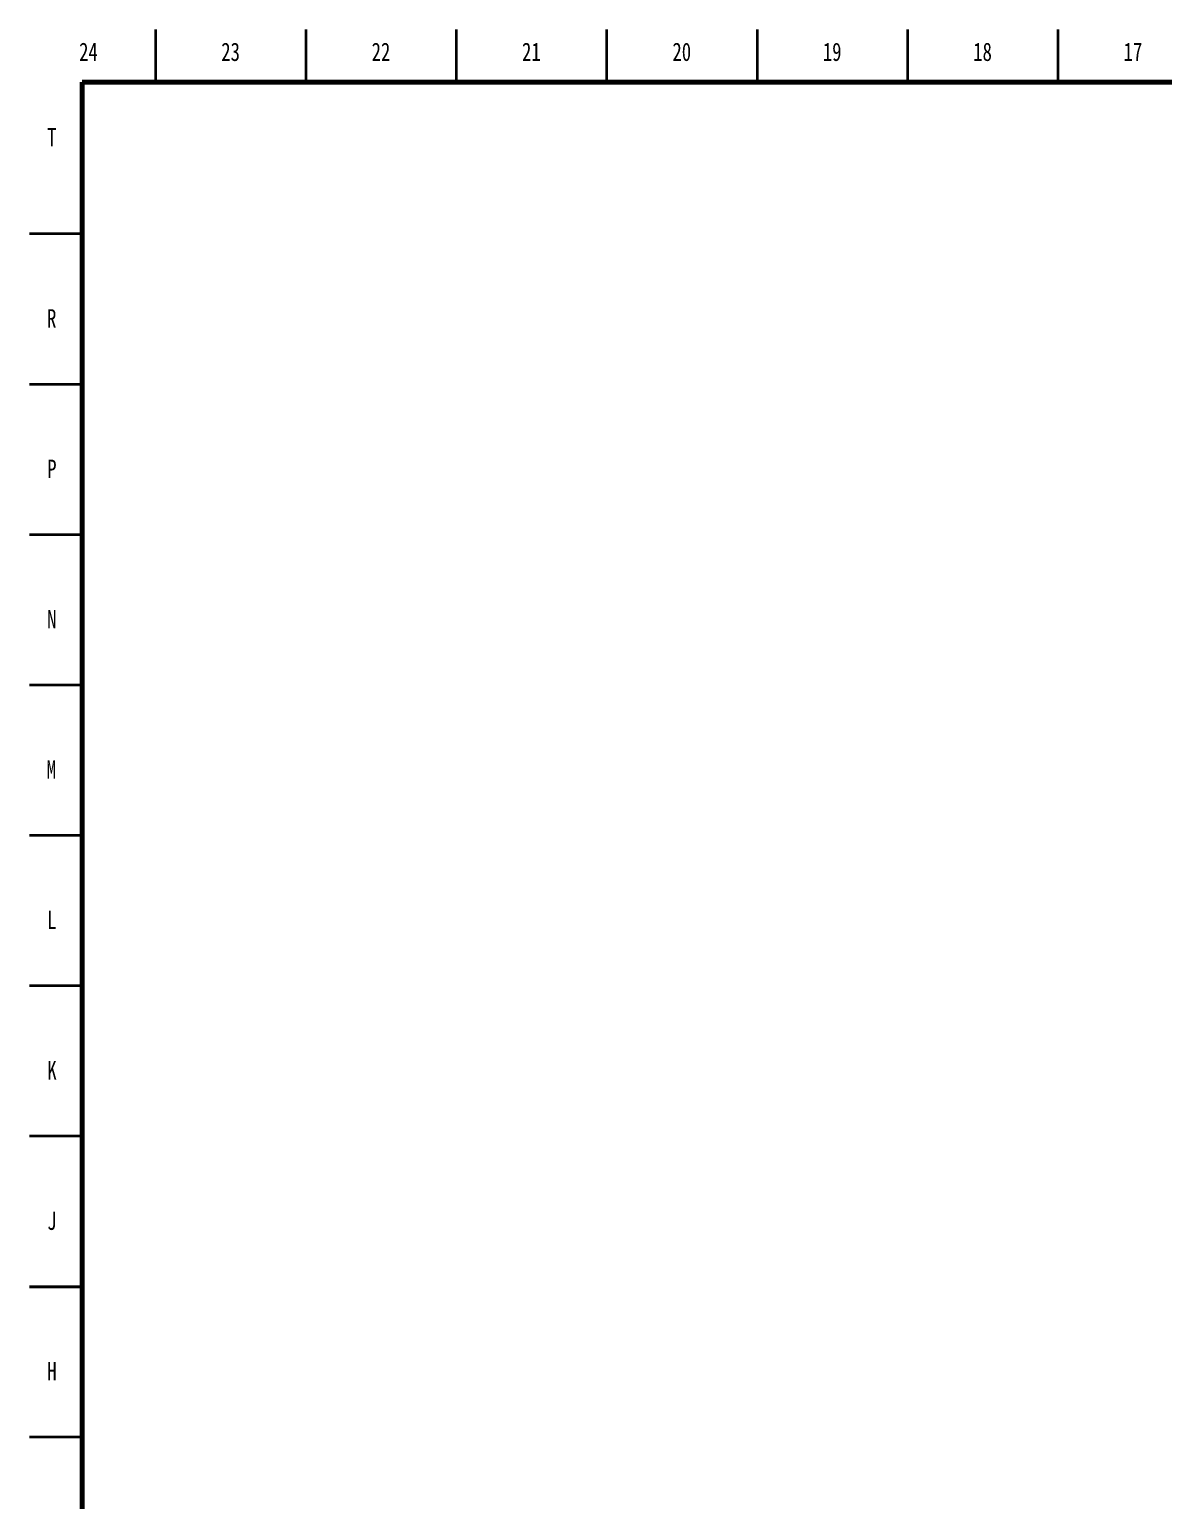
# Model space of a CAD drawing. Header units: millimetres. Extents: x 2 to 1186, y 2 to 838.
# Drawn here: x 2.5 to 379.6, y 349.4 to 838.5 of the extents above; entities that cross this region are included whole.
import ezdxf

# ---------------------------------------------------------------- set-up
doc = ezdxf.new("R2010")
doc.units = ezdxf.units.MM
doc.styles.add('SLDTEXTSTYLE0', font='TXT', dxfattribs={"width": 0.75})

msp = doc.modelspace()

# ---------------------------------------------------------------- linework, layer by layer
at = {"color": 7, "linetype": 'Continuous', "lineweight": 35}
for p, q in [((44.5, 821), (44.5, 838.5)), ((94.5, 821), (94.5, 838.5)), ((144.5, 821), (144.5, 838.5)), ((194.5, 821), (194.5, 838.5)), ((244.5, 821), (244.5, 838.5)), ((294.5, 821), (294.5, 838.5)), ((344.5, 821), (344.5, 838.5)), ((20, 770.5), (2.5, 770.5)), ((20, 720.5), (2.5, 720.5)), ((20, 670.5), (2.5, 670.5)), ((20, 620.5), (2.5, 620.5)), ((20, 570.5), (2.5, 570.5)), ((20, 520.5), (2.5, 520.5)), ((20, 470.5), (2.5, 470.5)), ((2.5, 420.5), (20, 420.5)), ((20, 420.5), (2.5, 420.5)), ((20, 370.5), (2.5, 370.5))]:
    msp.add_line(p, q, dxfattribs=at)
at = {"color": 7, "linetype": 'Continuous', "lineweight": 70}
for p, q in [((20, 20), (20, 821)), ((20, 821), (1169, 821))]:
    msp.add_line(p, q, dxfattribs=at)

# ---------------------------------------------------------------- texts
at = {"color": 7, "linetype": 'Continuous', "lineweight": 0, "attachment_point": 2, "style": 'SLDTEXTSTYLE0'}
for s, insert, char_height in [('24', (22.13, 834.11), 6.096), ('23', (69.38, 834.11), 6.096), ('22', (119.38, 834.11), 6.096), ('21', (169.38, 834.11), 6.096), ('20', (219.38, 834.11), 6.096), ('19', (269.38, 834.11), 6.096), ('18', (319.38, 834.11), 6.096), ('17', (369.38, 834.11), 6.096), ('T', (9.98, 805.73), 6.1), ('R', (9.91, 745.48), 6.1), ('P', (9.98, 695.48), 6.1), ('N', (9.95, 645.48), 6.1), ('M', (9.79, 595.48), 6.1), ('L', (9.93, 545.48), 6.1), ('K', (9.98, 495.48), 6.1), ('J', (9.94, 445.48), 6.1), ('H', (9.99, 395.48), 6.1)]:
    msp.add_mtext(s, dxfattribs=dict(at, insert=insert, char_height=char_height))

doc.saveas('drawing.dxf')
